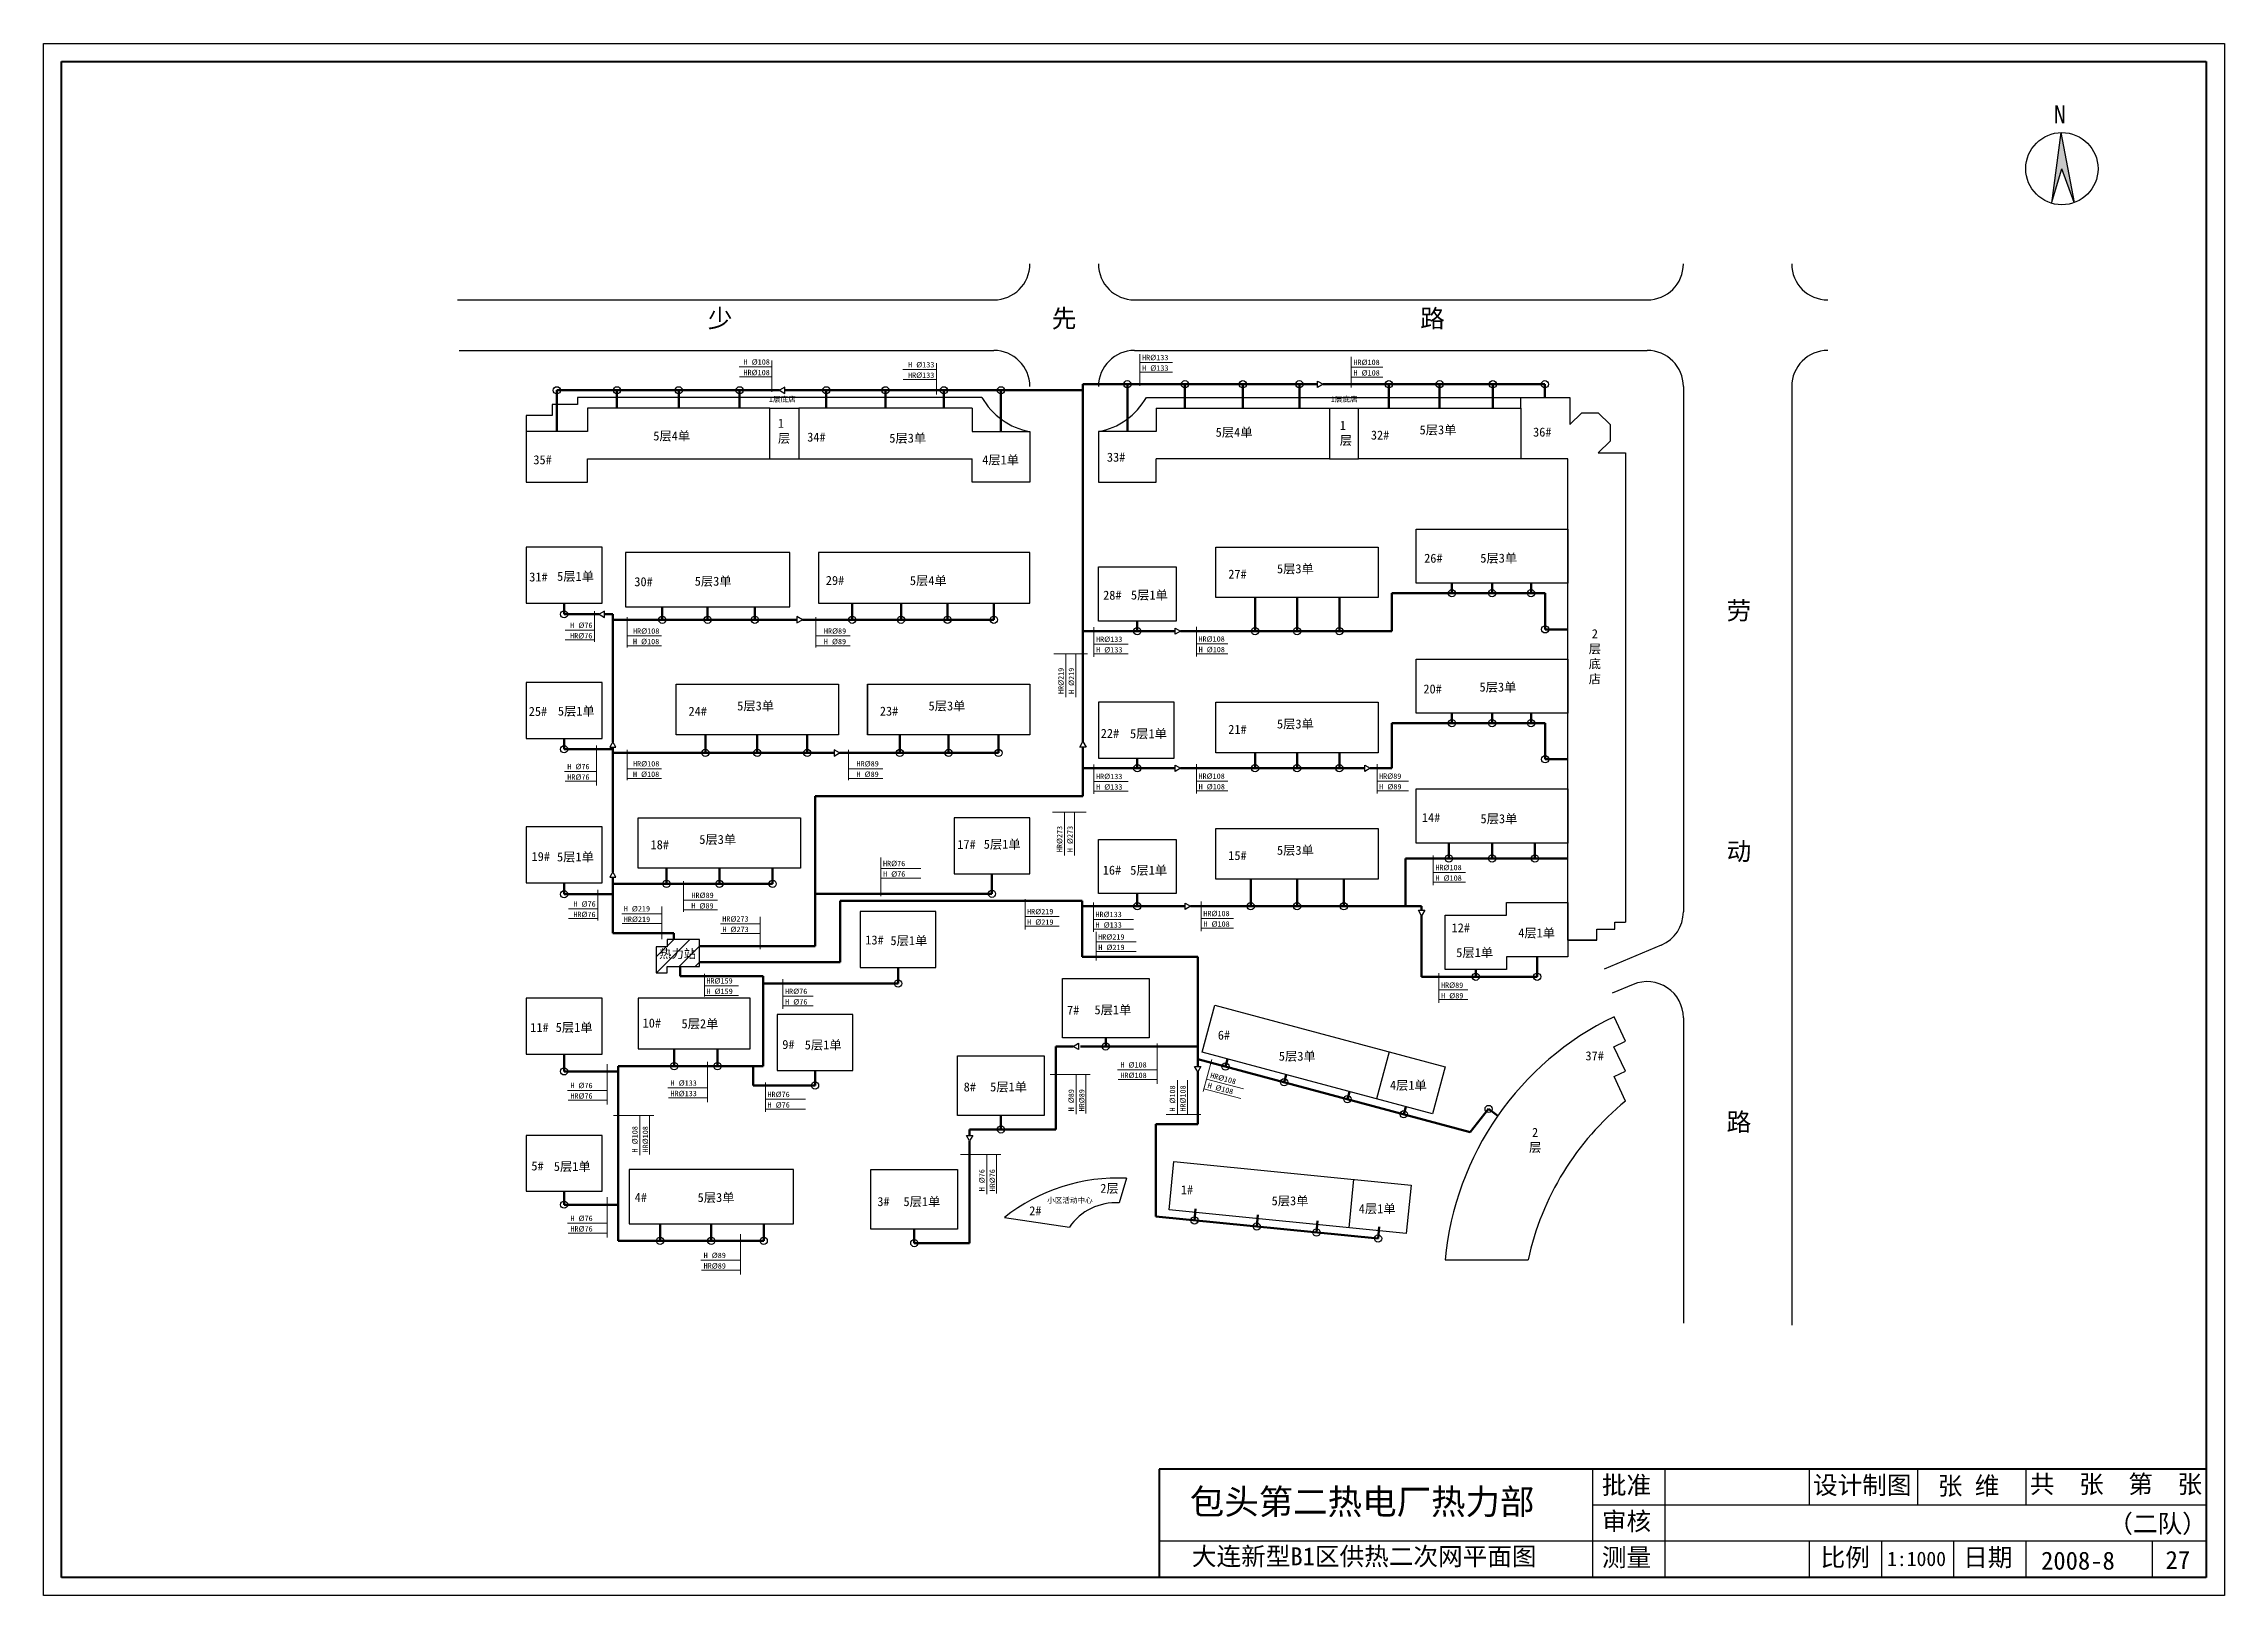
# Model space of a CAD drawing. Header units: millimetres. Extents: x 710 to 1314, y 285 to 715.
import ezdxf

# ---------------------------------------------------------------- set-up
doc = ezdxf.new("R2010")
doc.units = ezdxf.units.MM
doc.layers.add('围栏', color=3, linetype='Continuous')
doc.layers.add('边线', color=1, linetype='Continuous')
doc.layers.add('标注', color=7, linetype='Continuous', lineweight=18)
doc.layers.add('管道', color=7, linetype='Continuous', lineweight=50)

msp = doc.modelspace()

# ---------------------------------------------------------------- hatches: boundary and pattern name
msp.add_hatch(color=256).paths.add_polyline_path([(1268.93, 690.69), (1266.27, 671.12), (1269.18, 680.69), (1272.55, 671.28)])
at = {"layer": '围栏'}
h = msp.add_hatch(dxfattribs=at)
h.set_pattern_fill('ANSI31', color=5, style=0)
h.paths.add_polyline_path([(882.84, 467.12), (882.84, 465.02), (879.84, 465.02), (879.84, 457.82), (882.84, 457.82), (882.84, 459.62), (891.84, 459.62), (891.84, 467.12)])
h.paths.add_polyline_path([(880.06, 465.05), (891.82, 465.05), (891.82, 460.49), (880.06, 460.49)], flags=25)

# ---------------------------------------------------------------- linework, layer by layer
at = {"lineweight": 40}
for p, q in [((715.18, 290.35), (715.18, 710.35)), ((715.18, 710.35), (1309.18, 710.35)), ((1309.18, 710.35), (1309.18, 290.35)), ((1309.18, 320.35), (1019.18, 320.35)), ((1019.18, 320.35), (1019.18, 290.35)), ((1309.18, 290.35), (715.18, 290.35))]:
    msp.add_line(p, q, dxfattribs=at)
for p, q in [((1268.93, 690.69), (1266.27, 671.12)), ((1268.93, 690.69), (1272.55, 671.28)), ((1266.27, 671.12), (1269.18, 680.69)), ((1272.55, 671.28), (1269.18, 680.69)), ((824.85, 644.32), (973.34, 644.32)), ((1012.34, 644.32), (1154.34, 644.32)), ((825.24, 630.32), (973.34, 630.32)), ((1012.34, 630.32), (1154.34, 630.32)), ((970.06, 617.32), (858.06, 617.32)), ((858.06, 617.32), (858.06, 615.32)), ((1015.61, 617.32), (1132.93, 617.32)), ((1119.34, 614.32), (1119.34, 617.32)), ((1132.93, 617.32), (1132.93, 609.77)), ((1164.34, 620.32), (1164.34, 474.76)), ((1194.34, 620.32), (1194.34, 360.23)), ((851.06, 612.32), (843.84, 612.32)), ((843.84, 612.32), (843.84, 607.82)), ((858.06, 615.32), (851.06, 615.32)), ((851.06, 615.32), (851.06, 612.32)), ((911.34, 614.32), (860.84, 614.32)), ((860.84, 614.32), (860.84, 607.82)), ((911.34, 600.32), (911.34, 614.32)), ((911.34, 614.32), (919.34, 614.32)), ((967.34, 614.32), (919.34, 614.32)), ((919.34, 614.32), (919.34, 600.32)), ((967.34, 614.32), (967.34, 607.82)), ((1018.34, 614.32), (1066.34, 614.32)), ((1018.34, 614.32), (1018.34, 607.82)), ((1066.34, 614.32), (1066.34, 600.32)), ((1066.34, 614.32), (1074.34, 614.32)), ((1074.34, 614.32), (1119.34, 614.32)), ((1074.34, 600.32), (1074.34, 614.32)), ((1119.34, 614.32), (1119.34, 600.32)), ((1119.34, 614.32), (1119.34, 600.32)), ((1132.93, 609.77), (1136.18, 613.02)), ((1136.18, 613.02), (1140.78, 613.02)), ((1140.78, 613.02), (1144.04, 609.77)), ((860.84, 607.82), (843.84, 607.82)), ((843.84, 607.82), (843.84, 593.82)), ((967.34, 607.82), (983.34, 607.82)), ((983.34, 607.82), (983.34, 593.82)), ((1018.34, 607.82), (1002.34, 607.82)), ((1002.34, 607.82), (1002.34, 593.82)), ((1144.04, 605.17), (1140.78, 601.92)), ((1144.04, 609.77), (1144.04, 605.17)), ((860.84, 600.32), (911.34, 600.32)), ((860.84, 593.82), (860.84, 600.32)), ((911.34, 600.32), (919.34, 600.32)), ((919.34, 600.32), (967.34, 600.32)), ((967.34, 593.82), (967.34, 600.32)), ((1066.34, 600.32), (1018.34, 600.32)), ((1018.34, 593.82), (1018.34, 600.32)), ((1066.34, 600.32), (1074.34, 600.32)), ((1119.34, 600.32), (1074.34, 600.32)), ((1132.34, 600.32), (1119.34, 600.32)), ((1132.34, 466.92), (1132.34, 600.32)), ((1140.78, 601.92), (1148.34, 601.92)), ((1148.34, 601.92), (1148.34, 471.92)), ((843.84, 593.82), (860.84, 593.82)), ((983.34, 593.82), (967.34, 593.82)), ((1002.34, 593.82), (1018.34, 593.82)), ((1090.34, 565.82), (1090.34, 580.82)), ((1090.34, 580.82), (1132.34, 580.82)), ((1132.34, 580.82), (1132.34, 565.82)), ((864.84, 575.82), (843.84, 575.82)), ((843.84, 575.82), (843.84, 560.32)), ((864.84, 560.32), (864.84, 575.82)), ((871.34, 574.32), (871.34, 559.32)), ((916.84, 574.32), (871.34, 574.32)), ((916.84, 559.32), (916.84, 574.32)), ((983.34, 574.32), (924.84, 574.32)), ((924.84, 574.32), (924.84, 560.32)), ((983.34, 560.32), (983.34, 574.32)), ((1034.84, 561.82), (1034.84, 575.82)), ((1034.84, 575.82), (1079.84, 575.82)), ((1079.84, 575.82), (1079.84, 561.82)), ((1079.84, 575.82), (1079.84, 561.82)), ((1002.34, 570.32), (1023.84, 570.32)), ((1002.34, 555.32), (1002.34, 570.32)), ((1023.84, 570.32), (1023.84, 555.32)), ((1079.84, 561.82), (1034.84, 561.82)), ((1132.34, 565.82), (1090.34, 565.82)), ((843.84, 560.32), (864.84, 560.32)), ((871.34, 559.32), (916.84, 559.32)), ((924.84, 560.32), (983.34, 560.32)), ((1023.84, 555.32), (1002.34, 555.32)), ((1090.34, 544.82), (1132.34, 544.82)), ((1090.34, 529.82), (1090.34, 544.82)), ((1132.34, 544.82), (1132.34, 529.82)), ((843.84, 538.32), (843.84, 522.82)), ((864.84, 538.32), (843.84, 538.32)), ((864.84, 522.82), (864.84, 538.32)), ((885.34, 537.82), (930.34, 537.82)), ((885.34, 523.82), (885.34, 537.82)), ((930.34, 537.82), (930.34, 523.82)), ((938.34, 537.82), (983.34, 537.82)), ((938.34, 523.82), (938.34, 537.82)), ((938.34, 537.82), (938.34, 523.82)), ((983.34, 537.82), (983.34, 523.82)), ((983.34, 537.82), (983.34, 523.82)), ((1002.34, 532.82), (1002.34, 517.32)), ((1023.34, 532.82), (1002.34, 532.82)), ((1023.34, 517.32), (1023.34, 532.82)), ((1034.84, 532.82), (1079.84, 532.82)), ((1034.84, 518.82), (1034.84, 532.82)), ((1079.84, 532.82), (1079.84, 518.82)), ((1079.84, 532.82), (1079.84, 518.82)), ((1132.34, 529.82), (1090.34, 529.82)), ((843.84, 522.82), (864.84, 522.82)), ((930.34, 523.82), (885.34, 523.82)), ((983.34, 523.82), (938.34, 523.82)), ((1002.34, 517.32), (1023.34, 517.32)), ((1079.84, 518.82), (1034.84, 518.82)), ((1090.34, 508.82), (1132.34, 508.82)), ((1090.34, 493.82), (1090.34, 508.82)), ((1132.34, 508.82), (1132.34, 493.82)), ((843.84, 498.32), (843.84, 482.82)), ((864.84, 498.32), (843.84, 498.32)), ((864.84, 482.82), (864.84, 498.32)), ((874.84, 486.82), (874.84, 500.82)), ((874.84, 500.82), (919.84, 500.82)), ((919.84, 500.82), (919.84, 486.82)), ((983.34, 500.82), (962.34, 500.82)), ((962.34, 500.82), (962.34, 485.32)), ((983.34, 485.32), (983.34, 500.82)), ((1034.84, 483.82), (1034.84, 497.82)), ((1034.84, 497.82), (1079.84, 497.82)), ((1079.84, 497.82), (1079.84, 483.82)), ((1079.84, 497.82), (1079.84, 483.82)), ((1002.34, 479.82), (1002.34, 494.82)), ((1002.34, 494.82), (1023.84, 494.82)), ((1023.84, 494.82), (1023.84, 479.82)), ((1132.34, 493.82), (1090.34, 493.82)), ((919.84, 486.82), (874.84, 486.82)), ((962.34, 485.32), (983.34, 485.32)), ((1079.84, 483.82), (1034.84, 483.82)), ((843.84, 482.82), (864.84, 482.82)), ((1023.84, 479.82), (1002.34, 479.82)), ((1115.34, 473.82), (1115.34, 477.32)), ((1115.34, 477.32), (1132.34, 477.32)), ((1132.34, 477.32), (1132.34, 462.32)), ((957.34, 474.82), (936.34, 474.82)), ((936.34, 474.82), (936.34, 459.32)), ((957.34, 459.32), (957.34, 474.82)), ((1098.34, 473.82), (1115.34, 473.82)), ((1098.34, 458.82), (1098.34, 473.82)), ((1145.34, 469.92), (1145.34, 471.92)), ((1145.34, 471.92), (1148.34, 471.92)), ((891.84, 467.12), (882.84, 467.12)), ((882.84, 467.12), (882.84, 465.02)), ((891.84, 459.62), (891.84, 467.12)), ((1140.34, 466.92), (1132.34, 466.92)), ((1132.34, 466.92), (1140.34, 466.92)), ((1140.34, 466.92), (1140.34, 469.92)), ((1140.34, 469.92), (1145.34, 469.92)), ((1158.23, 465.55), (1142.41, 458.87)), ((882.84, 465.02), (879.84, 465.02)), ((879.84, 465.02), (879.84, 457.82)), ((882.84, 457.82), (882.84, 459.62)), ((882.84, 459.62), (891.84, 459.62)), ((936.34, 459.32), (957.34, 459.32)), ((1132.34, 462.32), (1115.34, 462.32)), ((1115.34, 462.32), (1115.34, 458.82)), ((879.84, 457.82), (882.84, 457.82)), ((992.34, 456.32), (1016.34, 456.32)), ((992.34, 439.82), (992.34, 456.32)), ((1016.34, 456.32), (1016.34, 439.82)), ((1115.34, 458.82), (1098.34, 458.82)), ((1150.47, 454.64), (1144.63, 452.19)), ((864.84, 450.82), (843.84, 450.82)), ((843.84, 450.82), (843.84, 435.32)), ((864.84, 435.32), (864.84, 450.82)), ((874.84, 450.82), (874.84, 436.82)), ((905.84, 450.82), (874.84, 450.82)), ((905.84, 436.82), (905.84, 450.82)), ((1031.09, 435.85), (1034.58, 448.89)), ((1034.58, 448.89), (1098.34, 431.82)), ((934.34, 446.32), (913.34, 446.32)), ((913.34, 446.32), (913.34, 430.82)), ((934.34, 430.82), (934.34, 446.32)), ((1148.34, 438.92), (1145.15, 445.71)), ((1164.34, 445.42), (1164.34, 360.74)), ((843.84, 435.32), (864.84, 435.32)), ((874.84, 436.82), (905.84, 436.82)), ((1016.34, 439.82), (992.34, 439.82)), ((1094.84, 418.78), (1031.09, 435.85)), ((1082.88, 435.96), (1079.39, 422.92)), ((1145.09, 437.4), (1148.34, 438.92)), ((1148.34, 430.64), (1145.09, 437.4)), ((913.34, 430.82), (934.34, 430.82)), ((963.34, 418.32), (963.34, 434.82)), ((963.34, 434.82), (987.34, 434.82)), ((987.34, 434.82), (987.34, 418.32)), ((1098.34, 431.82), (1094.84, 418.78)), ((1145.14, 429.1), (1148.34, 430.64)), ((1148.34, 422.32), (1145.14, 429.1)), ((987.34, 418.32), (963.34, 418.32)), ((864.84, 412.82), (843.84, 412.82)), ((843.84, 412.82), (843.84, 397.32)), ((864.84, 397.32), (864.84, 412.82)), ((1021.91, 392.15), (1023.25, 405.59)), ((1023.25, 405.59), (1088.92, 399.07)), ((917.84, 403.32), (872.34, 403.32)), ((872.34, 403.32), (872.34, 388.32)), ((917.84, 388.32), (917.84, 403.32)), ((939.34, 386.82), (939.34, 403.32)), ((939.34, 403.32), (963.34, 403.32)), ((963.34, 403.32), (963.34, 386.82)), ((1010.12, 400.92), (1008.09, 394.09)), ((1073, 400.65), (1071.67, 387.22)), ((1088.92, 399.07), (1087.59, 385.64)), ((843.84, 397.32), (864.84, 397.32)), ((872.34, 388.32), (917.84, 388.32)), ((963.34, 386.82), (939.34, 386.82)), ((976.29, 390.04), (994.28, 387.38)), ((1087.59, 385.64), (1021.91, 392.15)), ((1098.34, 378.32), (1121.34, 378.32)), ((1139.18, 320.35), (1139.18, 290.35)), ((1159.18, 320.35), (1159.18, 290.35)), ((1199.18, 320.35), (1199.18, 310.35)), ((1229.22, 320.35), (1229.22, 310.35)), ((1259.18, 320.35), (1259.18, 310.35)), ((1309.18, 310.35), (1139.18, 310.35)), ((1309.18, 300.35), (1019.18, 300.35)), ((1199.18, 300.35), (1199.18, 290.35)), ((1219.18, 300.35), (1219.18, 290.35)), ((1239.18, 300.35), (1239.18, 290.35)), ((1259.18, 300.35), (1259.18, 290.35)), ((1294.18, 300.35), (1294.18, 290.35))]:
    msp.add_line(p, q)
for points in [[(913.98, 619.28), (915.48, 618.41), (915.48, 620.14)], [(1064.55, 620.95), (1063.05, 620.09), (1063.05, 621.82)], [(864.01, 557.2), (865.51, 556.33), (865.51, 558.07)], [(920.34, 555.7), (918.84, 556.57), (918.84, 554.83)], [(1025.05, 552.54), (1023.55, 551.67), (1023.55, 553.41)], [(867.84, 521.88), (866.97, 520.38), (868.7, 520.38)], [(930.64, 518.8), (929.14, 519.66), (929.14, 517.93)], [(998.05, 521.93), (998.92, 520.43), (997.18, 520.43)], [(1025.05, 514.54), (1023.55, 513.67), (1023.55, 515.41)], [(1077.6, 514.54), (1076.1, 513.67), (1076.1, 515.41)], [(867.84, 485.88), (866.97, 484.38), (868.7, 484.38)], [(1027.83, 476.3), (1026.33, 475.44), (1026.33, 477.17)], [(1091.83, 473.69), (1090.96, 475.19), (1092.7, 475.19)], [(995.34, 437.47), (996.84, 438.34), (996.84, 436.61)], [(1029.84, 430.44), (1028.97, 431.94), (1030.7, 431.94)], [(966.66, 411.3), (965.8, 412.8), (967.53, 412.8)]]:
    msp.add_lwpolyline(points, close=True)
for centre, radius in [((1269.18, 680.69), 10), ((852.34, 619.28), 1), ((868.99, 619.28), 1), ((886.09, 619.28), 1), ((902.96, 619.28), 1), ((926.96, 619.28), 1), ((943.34, 619.28), 1), ((959.53, 619.28), 1), ((975.34, 619.28), 1), ((1010.34, 620.95), 1), ((1026.3, 620.95), 1), ((1042.34, 620.95), 1), ((1057.99, 620.95), 1), ((1082.76, 620.95), 1), ((1096.84, 620.95), 1), ((1111.56, 620.95), 1), ((1125.99, 620.95), 1), ((1100.23, 563.04), 1), ((1111.34, 563.04), 1), ((1122.15, 563.04), 1), ((854.34, 557.2), 1), ((881.54, 555.7), 1), ((894.09, 555.7), 1), ((907.18, 555.7), 1), ((934.15, 555.7), 1), ((947.67, 555.7), 1), ((960.52, 555.7), 1), ((973.36, 555.7), 1), ((1013.09, 552.54), 1), ((1045.71, 552.54), 1), ((1057.34, 552.54), 1), ((1069.07, 552.54), 1), ((1126.05, 553.04), 1), ((1100.23, 527.04), 1), ((1111.34, 527.04), 1), ((1122.15, 527.04), 1), ((854.34, 519.81), 1), ((893.47, 518.8), 1), ((907.84, 518.8), 1), ((921.68, 518.8), 1), ((947.34, 518.8), 1), ((960.84, 518.8), 1), ((974.64, 518.8), 1), ((1013.09, 514.54), 1), ((1045.71, 514.54), 1), ((1057.34, 514.54), 1), ((1069.07, 514.54), 1), ((1126.05, 517.04), 1), ((1099.38, 489.54), 1), ((1111.34, 489.54), 1), ((1123.22, 489.54), 1), ((882.71, 482.52), 1), ((897.34, 482.52), 1), ((912.09, 482.52), 1), ((854.34, 479.62), 1), ((972.84, 479.77), 1), ((1013.09, 476.3), 1), ((1044.51, 476.3), 1), ((1057.34, 476.3), 1), ((1070.29, 476.3), 1), ((946.84, 454.91), 1), ((1106.84, 456.78), 1), ((1123.84, 456.78), 1), ((1004.34, 437.47), 1), ((854.34, 430.56), 1), ((884.83, 432.01), 1), ((896.84, 432.01), 1), ((1037.52, 431.89), 1), ((923.84, 426.63), 1), ((1053.77, 427.54), 1), ((1071.3, 422.85), 1), ((1086.9, 418.67), 1), ((1110.41, 420.14), 1), ((975.34, 414.47), 1), ((854.34, 393.62), 1), ((1028.93, 389.26), 1), ((1046.16, 387.55), 1), ((1062.72, 385.91), 1), ((880.93, 383.61), 1), ((895.09, 383.61), 1), ((909.62, 383.61), 1), ((951.34, 382.97), 1), ((1079.78, 384.22), 1)]:
    msp.add_circle(centre, radius)
for centre, radius, start, end in [((973.34, 654.32), 10, 270, 0), ((1012.34, 654.32), 10, 180, 270), ((1154.34, 654.32), 10, 270, 0), ((1204.34, 654.32), 10, 180, 270), ((973.34, 620.32), 10, 0, 90), ((1012.34, 620.32), 10, 90, 180), ((1154.34, 620.32), 10, 0, 90), ((1204.34, 620.32), 10, 90, 180), ((986.75, 626.63), 19.11, 209.13346, 259.705), ((998.92, 626.63), 19.11, 280.295, 330.86654), ((1154.34, 474.76), 10, 292.89791, 0), ((1154.34, 445.42), 10, 0, 112.76175), ((1181.35, 370.61), 83.37, 115.73673, 174.69497), ((1197.84, 361.66), 78.3, 129.21753, 167.71289), ((1007.52, 350.98), 50.01, 87.02564, 128.65068), ((1007.03, 378.71), 15.42, 86.04712, 145.77285)]:
    msp.add_arc(centre, radius, start, end)
at = {"layer": '标注'}
for p, q in [((1013.84, 620.55), (1013.84, 629.25)), ((1072.37, 620.09), (1072.37, 628.57)), ((911.92, 625.75), (902.84, 625.75)), ((911.92, 623.05), (902.92, 623.05)), ((911.92, 618.86), (911.92, 627.56)), ((957.49, 625), (948.14, 625)), ((957.49, 622.3), (948.24, 622.3)), ((957.49, 618.11), (957.49, 626.81)), ((1013.84, 626.99), (1022.84, 626.99)), ((1013.84, 624.28), (1022.84, 624.28)), ((1072.37, 625.66), (1081.13, 625.66)), ((1072.37, 622.96), (1081.13, 622.96)), ((862.78, 549.6), (862.78, 558.05)), ((871.82, 548.01), (871.82, 556.45)), ((924.07, 548.01), (924.07, 556.45)), ((862.78, 552.8), (854.64, 552.8)), ((862.78, 550.1), (854.64, 550.1)), ((881.3, 551.21), (871.82, 551.21)), ((933.56, 551.21), (924.07, 551.21)), ((1001.09, 545.44), (1001.09, 553.62)), ((1029.47, 545.51), (1029.47, 553.69)), ((881.3, 548.5), (871.82, 548.5)), ((933.56, 548.5), (924.07, 548.5)), ((999.27, 546.21), (990.01, 546.21)), ((993.31, 534.22), (993.31, 546.21)), ((996.11, 534.22), (996.11, 546.21)), ((1001.09, 548.92), (1010.53, 548.92)), ((1001.09, 546.22), (1010.53, 546.22)), ((1029.47, 548.99), (1038.21, 548.99)), ((1029.47, 546.29), (1038.21, 546.29)), ((863.3, 509.74), (863.3, 520.89)), ((871.82, 511.23), (871.82, 519.68)), ((933.11, 511.23), (933.11, 519.68)), ((854.46, 513.65), (863.3, 513.65)), ((881.3, 514.43), (871.82, 514.43)), ((942.59, 514.43), (933.11, 514.43)), ((1001.09, 507.44), (1001.09, 515.62)), ((1029.47, 507.51), (1029.47, 515.69)), ((1079.49, 507.51), (1079.49, 515.69)), ((854.61, 510.95), (863.3, 510.95)), ((881.3, 511.73), (871.82, 511.73)), ((942.59, 511.73), (933.11, 511.73)), ((1001.09, 510.92), (1010.53, 510.92)), ((1001.09, 508.22), (1010.53, 508.22)), ((1029.47, 510.99), (1038.21, 510.99)), ((1029.47, 508.29), (1038.21, 508.29)), ((1079.49, 510.99), (1088.23, 510.99)), ((1079.49, 508.29), (1088.23, 508.29)), ((998.89, 502.38), (989.63, 502.38)), ((992.93, 490.4), (992.93, 502.38)), ((995.73, 490.4), (995.73, 502.38)), ((942.08, 479.11), (942.08, 489.79)), ((1095.08, 482.19), (1095.08, 490.37)), ((887.38, 474.78), (887.38, 483.23)), ((942.08, 486.79), (953.18, 486.79)), ((942.08, 484.09), (953.18, 484.09)), ((1095.08, 485.67), (1104, 485.67)), ((863.68, 472.38), (863.68, 480.83)), ((896.86, 477.98), (887.38, 477.98)), ((982.05, 469.91), (982.05, 478.26)), ((1000.93, 469.2), (1000.93, 477.38)), ((1030.8, 469.44), (1030.8, 477.62)), ((1095.08, 482.97), (1104, 482.97)), ((863.68, 475.58), (855.54, 475.58)), ((863.68, 472.88), (855.54, 472.88)), ((870.34, 474.25), (881.38, 474.25)), ((870.45, 471.55), (881.38, 471.55)), ((881.38, 467.19), (881.38, 476.21)), ((896.86, 475.28), (887.38, 475.28)), ((897.63, 471.44), (908.67, 471.44)), ((908.67, 464.38), (908.67, 473.4)), ((982.05, 473.46), (991.43, 473.46)), ((1000.93, 472.68), (1012.03, 472.68)), ((1030.8, 472.92), (1039.72, 472.92)), ((897.74, 468.73), (908.67, 468.73)), ((982.05, 470.76), (991.43, 470.76)), ((1000.93, 469.98), (1012.03, 469.98)), ((1001.68, 461.29), (1001.68, 469.24)), ((1001.68, 466.45), (1012.77, 466.45)), ((1030.8, 470.22), (1039.72, 470.22)), ((1001.68, 463.75), (1012.77, 463.75)), ((893.22, 451.27), (893.22, 457.55)), ((893.22, 454.28), (902.6, 454.28)), ((914.96, 447.88), (914.96, 456.06)), ((1096.64, 449.59), (1096.64, 457.77)), ((1096.64, 453.15), (1104.6, 453.15)), ((893.22, 451.58), (902.6, 451.58)), ((914.96, 451.43), (923.29, 451.43)), ((914.96, 448.73), (923.29, 448.73)), ((1096.64, 450.45), (1104.6, 450.45)), ((1018.63, 427.09), (1018.63, 438.24)), ((866.29, 421.39), (866.29, 432.53)), ((894.04, 422.05), (894.04, 433.19)), ((1000.07, 429.69), (988.92, 429.69)), ((996.16, 418.7), (996.16, 429.69)), ((998.86, 418.86), (998.86, 429.69)), ((1007.65, 431), (1018.63, 431)), ((1031.32, 424.97), (1033.7, 433.88)), ((855.3, 425.29), (866.29, 425.29)), ((883.05, 425.96), (894.04, 425.96)), ((883.21, 423.25), (894.04, 423.25)), ((910.09, 419.33), (910.09, 427.51)), ((910.09, 422.81), (921.19, 422.81)), ((1007.8, 428.3), (1018.63, 428.3)), ((1024.2, 418.59), (1024.2, 428.15)), ((1027, 418.59), (1027, 428.15)), ((1031.52, 425.74), (1041.74, 423)), ((1032.25, 428.44), (1042.55, 425.68)), ((855.46, 422.59), (866.29, 422.59)), ((879.2, 418.31), (868.06, 418.31)), ((875.3, 407.32), (875.3, 418.31)), ((878, 407.48), (878, 418.31)), ((910.09, 420.11), (921.19, 420.11)), ((1030.72, 418.59), (1021.12, 418.59)), ((975.31, 407.53), (964.16, 407.53)), ((971.4, 396.54), (971.4, 407.53)), ((974.1, 396.7), (974.1, 407.53)), ((866.31, 384.56), (866.31, 395.7)), ((855.32, 388.46), (866.31, 388.46)), ((855.48, 385.76), (866.31, 385.76)), ((903.2, 374.3), (903.2, 385.44)), ((892.22, 378.2), (903.2, 378.2)), ((892.37, 375.5), (903.2, 375.5))]:
    msp.add_line(p, q, dxfattribs=at)
at = {"layer": '管道'}
for p, q in [((852.34, 619.28), (852.34, 607.82)), ((913.98, 619.28), (852.34, 619.28)), ((868.99, 619.28), (868.99, 614.32)), ((886.09, 614.32), (886.09, 619.28)), ((902.96, 619.28), (902.96, 614.32)), ((998.05, 619.28), (915.48, 619.28)), ((926.96, 619.28), (926.96, 614.32)), ((943.34, 614.32), (943.34, 619.28)), ((959.53, 619.28), (959.53, 614.32)), ((975.34, 607.82), (975.34, 619.28)), ((998.05, 521.93), (998.05, 620.95)), ((998.05, 620.95), (1063.05, 620.95)), ((1010.34, 607.82), (1010.34, 620.95)), ((1026.3, 614.32), (1026.3, 620.95)), ((1042.34, 614.32), (1042.34, 620.95)), ((1057.99, 614.32), (1057.99, 620.95)), ((1064.55, 620.95), (1125.99, 620.95)), ((1082.76, 614.32), (1082.76, 620.95)), ((1096.84, 614.32), (1096.84, 620.95)), ((1111.56, 614.32), (1111.56, 620.95)), ((1125.99, 620.95), (1125.99, 617.32)), ((1045.71, 561.82), (1045.71, 552.54)), ((1057.34, 552.54), (1057.34, 561.82)), ((1069.07, 552.54), (1069.07, 561.82)), ((1083.55, 552.54), (1083.55, 563.04)), ((1083.55, 563.04), (1126.05, 563.04)), ((1100.23, 565.82), (1100.23, 563.04)), ((1111.34, 563.04), (1111.34, 565.82)), ((1122.15, 563.04), (1122.15, 565.82)), ((1126.05, 563.04), (1126.05, 553.04)), ((854.34, 557.2), (854.34, 560.32)), ((864.01, 557.2), (854.34, 557.2)), ((867.84, 557.2), (865.51, 557.2)), ((867.84, 521.88), (867.84, 557.2)), ((918.84, 555.7), (867.84, 555.7)), ((881.54, 559.32), (881.54, 555.7)), ((894.09, 559.32), (894.09, 555.7)), ((907.18, 559.32), (907.18, 555.7)), ((973.36, 555.7), (920.34, 555.7)), ((934.15, 555.7), (934.15, 560.32)), ((947.67, 560.32), (947.67, 555.7)), ((960.52, 555.7), (960.52, 560.32)), ((973.36, 555.7), (973.36, 560.32)), ((998.05, 552.54), (1023.55, 552.54)), ((1013.09, 552.54), (1013.09, 555.32)), ((1025.05, 552.54), (1083.55, 552.54)), ((1057.34, 552.54), (1069.07, 552.54)), ((1126.05, 553.04), (1132.34, 553.04)), ((1083.55, 514.54), (1083.55, 527.04)), ((1083.55, 527.04), (1126.05, 527.04)), ((1100.23, 529.82), (1100.23, 527.04)), ((1111.34, 527.04), (1111.34, 529.82)), ((1122.15, 527.04), (1122.15, 529.82)), ((1126.05, 527.04), (1126.05, 517.04)), ((854.34, 519.81), (854.34, 522.82)), ((867.84, 519.81), (854.34, 519.81)), ((867.84, 485.88), (867.84, 520.38)), ((893.47, 523.82), (893.47, 518.8)), ((907.84, 523.82), (907.84, 518.8)), ((921.68, 523.82), (921.68, 518.8)), ((947.34, 523.82), (947.34, 518.8)), ((960.84, 523.82), (960.84, 518.8)), ((974.64, 523.82), (974.64, 518.8)), ((998.05, 506.77), (998.05, 520.43)), ((929.14, 518.8), (867.84, 518.8)), ((974.64, 518.8), (930.64, 518.8)), ((998.05, 514.54), (1023.55, 514.54)), ((1013.09, 514.54), (1013.09, 517.32)), ((1025.05, 514.54), (1076.1, 514.54)), ((1045.71, 518.82), (1045.71, 514.54)), ((1057.34, 514.54), (1057.34, 518.82)), ((1057.34, 514.54), (1069.07, 514.54)), ((1069.07, 514.54), (1069.07, 518.82)), ((1077.6, 514.54), (1083.55, 514.54)), ((1126.05, 517.04), (1132.34, 517.04)), ((923.84, 479.77), (923.84, 506.77)), ((923.84, 506.77), (998.05, 506.77)), ((1087.42, 476.3), (1087.42, 489.54)), ((1087.42, 489.54), (1111.34, 489.54)), ((1099.38, 489.54), (1099.38, 493.82)), ((1111.34, 489.54), (1111.34, 493.82)), ((1111.34, 489.54), (1132.34, 489.54)), ((1123.22, 489.54), (1123.22, 493.82)), ((867.84, 468.88), (867.84, 484.38)), ((882.71, 486.82), (882.71, 482.52)), ((897.34, 486.82), (897.34, 482.52)), ((912.09, 486.82), (912.09, 482.52)), ((972.84, 479.77), (972.84, 485.32)), ((1044.51, 483.82), (1044.51, 476.3)), ((1057.34, 476.3), (1057.34, 483.82)), ((1070.29, 476.3), (1070.29, 483.82)), ((854.34, 479.62), (854.34, 482.82)), ((867.84, 479.62), (854.34, 479.62)), ((912.09, 482.52), (867.84, 482.52)), ((923.84, 479.77), (972.84, 479.77)), ((923.84, 465.27), (923.84, 479.77)), ((930.84, 460.82), (930.84, 477.82)), ((930.84, 477.82), (997.84, 477.82)), ((997.84, 477.82), (997.84, 462.32)), ((1013.09, 476.3), (1013.09, 479.82)), ((997.84, 476.3), (1013.09, 476.3)), ((1013.09, 476.3), (1026.33, 476.3)), ((1027.83, 476.3), (1091.83, 476.3)), ((1091.83, 476.3), (1091.83, 475.19)), ((1091.83, 473.69), (1091.83, 456.78)), ((879.84, 468.88), (867.84, 468.88)), ((884.7, 468.88), (879.84, 468.88)), ((884.7, 467.12), (884.7, 468.88)), ((891.84, 465.27), (923.84, 465.27)), ((886.49, 456.92), (886.49, 459.62)), ((891.84, 460.82), (930.84, 460.82)), ((946.84, 454.91), (946.84, 459.32)), ((997.84, 462.32), (1029.84, 462.32)), ((1029.84, 462.32), (1029.84, 433.95)), ((1123.84, 456.78), (1123.84, 462.32)), ((909.49, 456.92), (886.49, 456.92)), ((909.49, 456.92), (909.49, 432.01)), ((909.49, 454.91), (946.84, 454.91)), ((1091.83, 456.78), (1106.84, 456.78)), ((1106.84, 456.78), (1106.84, 458.82)), ((1106.84, 456.78), (1123.84, 456.78)), ((854.34, 435.32), (854.34, 430.56)), ((884.83, 436.82), (884.83, 432.01)), ((896.84, 436.82), (896.84, 432.01)), ((990.5, 437.47), (990.5, 414.47)), ((995.34, 437.47), (990.5, 437.47)), ((1029.84, 437.47), (997.34, 437.47)), ((1004.34, 439.82), (1004.34, 437.47)), ((869.33, 430.56), (854.34, 430.56)), ((909.49, 432.01), (869.33, 432.01)), ((869.33, 432.01), (869.33, 430.56)), ((869.33, 430.56), (869.33, 383.61)), ((906.74, 432.01), (906.74, 426.63)), ((923.84, 426.63), (923.84, 430.82)), ((1105.3, 413.75), (1029.84, 433.95)), ((1029.84, 433.95), (1029.84, 431.94)), ((1029.84, 430.44), (1029.84, 415.95)), ((1038.08, 433.98), (1037.52, 431.89)), ((1054.33, 429.62), (1053.77, 427.54)), ((906.74, 426.63), (923.84, 426.63)), ((1071.86, 424.93), (1071.3, 422.85)), ((975.34, 418.32), (975.34, 414.47)), ((1087.46, 420.76), (1086.9, 418.67)), ((1105.3, 413.75), (1110.41, 420.14)), ((1110.41, 420.14), (1112.93, 418.25)), ((990.5, 414.47), (966.66, 414.47)), ((966.66, 414.47), (966.66, 412.8)), ((966.66, 411.19), (966.66, 382.97)), ((1029.84, 415.95), (1018.26, 415.95)), ((1018.26, 415.95), (1018.26, 390.32)), ((854.34, 393.62), (854.34, 397.32)), ((869.33, 393.62), (854.34, 393.62)), ((880.93, 388.32), (880.93, 383.61)), ((895.09, 388.32), (895.09, 383.61)), ((909.62, 383.61), (909.62, 388.32)), ((951.34, 382.97), (951.34, 386.82)), ((1079.78, 384.22), (1018.26, 390.32)), ((1029.25, 392.5), (1028.93, 389.26)), ((1046.49, 390.79), (1046.16, 387.55)), ((1063.04, 389.15), (1062.72, 385.91)), ((1080.11, 387.46), (1079.78, 384.22)), ((869.33, 383.61), (909.62, 383.61)), ((966.66, 382.97), (951.34, 382.97))]:
    msp.add_line(p, q, dxfattribs=at)
at = {"layer": '边线'}
for p, q in [((710.18, 715.35), (1314.18, 715.35)), ((710.18, 285.35), (710.18, 715.35)), ((1314.18, 715.35), (1314.18, 285.35)), ((1314.18, 285.35), (710.18, 285.35))]:
    msp.add_line(p, q, dxfattribs=at)

# ---------------------------------------------------------------- texts
at = {"attachment_point": 1}
for s, insert, char_height, width in [('N', (1266.9, 698.26), 5, 13.437), ('{\\fSimHei|b0|i0|c134|p2;包头第二热电厂热力部}', (1027.63, 314.81), 7, 133.3392), ('{\\fFangSong_GB2312|b0|i0|c134|p49;批准}', (1141.77, 318.41), 5, 88.5221), ('{\\fFangSong_GB2312|b0|i0|c134|p49;设计制图}', (1200.24, 318.41), 5, 88.5221), ('{\\fFangSong_GB2312|b0|i0|c134|p49;共  张  第  张}', (1260.32, 318.68), 5, 88.5221), ('{\\fFangSong_GB2312|b0|i0|c134|p49;审核}', (1141.77, 308.41), 5, 88.5221), ('{\\fSimSun|b0|i0|c134|p54;大连新型}B1{\\fSimSun|b0|i0|c134|p54;区供热二次网平面图}', (1028.21, 298.68), 5, 118.4682), ('{\\fFangSong_GB2312|b0|i0|c134|p49;测量}', (1141.77, 298.41), 5, 88.5221), ('{\\fFangSong_GB2312|b0|i0|c134|p49;比例}', (1202.36, 298.41), 5, 88.5221), ('{\\fFangSong_GB2312|b0|i0|c134|p49;日期}', (1241.85, 298.41), 5, 88.5221)]:
    msp.add_mtext(s, dxfattribs=dict(at, insert=insert, char_height=char_height, width=width))
at = {"layer": '标注'}
for s, insert, char_height, width, attachment_point in [('{\\fSimSun|b0|i0|c134|p54;少                          先                            路}', (894.14, 641.69), 5, 213.4231, 1), ('HR%%C133', (1014.43, 629.11), 1.5, 13.5629, 1), ('HR%%C108', (911.31, 624.96), 1.5, 13.5393, 3), ('H %%C108', (911.33, 627.87), 1.5, 13.5629, 3), ('HR%%C133', (956.88, 624.21), 1.5, 13.5393, 3), ('H %%C133', (956.9, 627.12), 1.5, 13.5629, 3), ('H %%C133', (1014.45, 626.2), 1.5, 13.5393, 1), ('HR%%C108', (1072.96, 627.78), 1.5, 13.5629, 1), ('H %%C108', (1072.98, 624.87), 1.5, 13.5393, 1), ('{\\H0.6x;1\\fSimSun|b0|i0|c134|p54;层底店}', (911.07, 617.56), 2.5, 31.3335, 1), ('{\\H0.6x;1\\fSimSun|b0|i0|c134|p54;层底店}', (1066.67, 617.58), 2.5, 22.4418, 1), ('1{\\fSimSun|b0|i0|c134|p54;层}', (913.56, 611.39), 2.5, 3.9884, 1), ('1{\\fSimSun|b0|i0|c134|p54;层}', (1069.16, 610.82), 2.5, 3.9884, 1), ('5{\\fSimSun|b0|i0|c134|p54;层}4{\\fSimSun|b0|i0|c134|p54;单}', (879.04, 605.08), 2.5, 22.1568, 7), ('34#', (921.67, 605.02), 2.5, 11.3476, 7), ('5{\\fSimSun|b0|i0|c134|p54;层}3{\\fSimSun|b0|i0|c134|p54;单}', (944.41, 604.47), 2.5, 22.1568, 7), ('5{\\fSimSun|b0|i0|c134|p54;层}4{\\fSimSun|b0|i0|c134|p54;单}', (1034.8, 606.1), 2.5, 22.1568, 7), ('32#', (1077.79, 605.58), 2.5, 11.3476, 7), ('5{\\fSimSun|b0|i0|c134|p54;层}3{\\fSimSun|b0|i0|c134|p54;单}', (1091.28, 606.77), 2.5, 22.1568, 7), ('36#', (1122.72, 606.41), 2.5, 22.9665, 7), ('35#', (845.83, 598.74), 2.5, 11.3476, 7), ('4{\\fSimSun|b0|i0|c134|p54;层}1{\\fSimSun|b0|i0|c134|p54;单}', (970.14, 598.43), 2.5, 22.1568, 7), ('33#', (1004.68, 599.45), 2.5, 12.1872, 7), ('26#', (1092.55, 571.46), 2.5, 11.3476, 7), ('5{\\fSimSun|b0|i0|c134|p54;层}3{\\fSimSun|b0|i0|c134|p54;单}', (1108.09, 571.22), 2.5, 22.1568, 7), ('31#', (844.68, 566.27), 2.5, 12.5081, 7), ('5{\\fSimSun|b0|i0|c134|p54;层}1{\\fSimSun|b0|i0|c134|p54;单}', (852.4, 566.17), 2.5, 22.1568, 7), ('5{\\fSimSun|b0|i0|c134|p54;层}3{\\fSimSun|b0|i0|c134|p54;单}', (890.52, 564.83), 2.5, 22.1568, 7), ('29#', (926.83, 565.31), 2.5, 11.3476, 7), ('5{\\fSimSun|b0|i0|c134|p54;层}4{\\fSimSun|b0|i0|c134|p54;单}', (950.11, 565), 2.5, 22.1568, 7), ('27#', (1038.29, 567.08), 2.5, 11.3476, 7), ('5{\\fSimSun|b0|i0|c134|p54;层}3{\\fSimSun|b0|i0|c134|p54;单}', (1051.78, 568.27), 2.5, 22.1568, 7), ('30#', (873.79, 564.95), 2.5, 11.3476, 7), ('28#', (1003.63, 561.21), 2.5, 11.3476, 7), ('5{\\fSimSun|b0|i0|c134|p54;层}1{\\fSimSun|b0|i0|c134|p54;单}', (1011.34, 560.99), 2.5, 22.1568, 7), ('{\\fSimSun|b0|i0|c134|p54;劳\\P\\P\\P\\P\\P\\P\\P\\P动\\P\\P\\P\\P\\P\\P\\P\\P\\P路}', (1176.31, 560.74), 5, 5.1563, 1), ('HR%%C76', (862.17, 552.01), 1.5, 13.5393, 3), ('H %%C76', (862.2, 554.92), 1.5, 13.5629, 3), ('H %%C108', (880.69, 550.42), 1.5, 13.5393, 3), ('HR%%C108', (880.72, 553.32), 1.5, 13.5629, 3), ('H %%C89', (932.44, 550.42), 1.5, 13.5393, 3), ('HR%%C89', (932.46, 553.32), 1.5, 13.5629, 3), ('HR%%C133', (1001.68, 551.04), 1.5, 13.5629, 1), ('HR%%C108', (1030.05, 551.11), 1.5, 13.5629, 1), ('2{\\fSimSun|b0|i0|c134|p54;层底店}', (1139.83, 545.44), 2.5, 3.3164, 5), ('H %%C133', (1001.7, 548.13), 1.5, 13.5393, 1), ('H %%C108', (1030.08, 548.2), 1.5, 13.5393, 1), ('20#', (1092.33, 535.23), 2.5, 11.3476, 7), ('5{\\fSimSun|b0|i0|c134|p54;层}3{\\fSimSun|b0|i0|c134|p54;单}', (1107.88, 535.49), 2.5, 22.1568, 7), ('25#', (844.55, 529.01), 2.5, 12.0899, 7), ('5{\\fSimSun|b0|i0|c134|p54;层}1{\\fSimSun|b0|i0|c134|p54;单}', (852.62, 528.83), 2.5, 22.1568, 7), ('24#', (888.79, 529.08), 2.5, 11.3476, 7), ('5{\\fSimSun|b0|i0|c134|p54;层}3{\\fSimSun|b0|i0|c134|p54;单}', (902.28, 530.27), 2.5, 22.1568, 7), ('23#', (941.79, 529.08), 2.5, 11.3476, 7), ('5{\\fSimSun|b0|i0|c134|p54;层}3{\\fSimSun|b0|i0|c134|p54;单}', (955.28, 530.27), 2.5, 22.1568, 7), ('5{\\fSimSun|b0|i0|c134|p54;层}1{\\fSimSun|b0|i0|c134|p54;单}', (1011.08, 522.58), 2.5, 22.1568, 7), ('21#', (1038.29, 524.08), 2.5, 11.3476, 7), ('5{\\fSimSun|b0|i0|c134|p54;层}3{\\fSimSun|b0|i0|c134|p54;单}', (1051.78, 525.27), 2.5, 22.1568, 7), ('22#', (1002.98, 522.97), 2.5, 12.6284, 7), ('H %%C76', (855.24, 515.77), 1.5, 14.4416, 1), ('H %%C108', (880.69, 513.64), 1.5, 13.5393, 3), ('HR%%C108', (880.72, 516.55), 1.5, 13.5629, 3), ('H %%C89', (941.48, 513.64), 1.5, 13.5393, 3), ('HR%%C89', (941.5, 516.55), 1.5, 13.5629, 3), ('HR%%C76', (855.24, 512.86), 1.5, 14.4416, 1), ('HR%%C133', (1001.68, 513.04), 1.5, 13.5629, 1), ('H %%C133', (1001.7, 510.13), 1.5, 13.5393, 1), ('HR%%C108', (1030.05, 513.11), 1.5, 13.5629, 1), ('H %%C108', (1030.08, 510.2), 1.5, 13.5393, 1), ('HR%%C89', (1080.07, 513.11), 1.5, 13.5629, 1), ('H %%C89', (1080.1, 510.2), 1.5, 13.5393, 1), ('14#', (1091.92, 499.63), 2.5, 11.3476, 7), ('5{\\fSimSun|b0|i0|c134|p54;层}3{\\fSimSun|b0|i0|c134|p54;单}', (1108.15, 499.01), 2.5, 22.1568, 7), ('5{\\fSimSun|b0|i0|c134|p54;层}3{\\fSimSun|b0|i0|c134|p54;单}', (891.78, 493.27), 2.5, 22.1568, 7), ('19#', (845.33, 488.8), 2.5, 11.3476, 7), ('5{\\fSimSun|b0|i0|c134|p54;层}1{\\fSimSun|b0|i0|c134|p54;单}', (852.37, 488.43), 2.5, 22.1568, 7), ('18#', (878.29, 492.08), 2.5, 11.3476, 7), ('17#', (963.25, 492.18), 2.5, 11.3476, 7), ('5{\\fSimSun|b0|i0|c134|p54;层}1{\\fSimSun|b0|i0|c134|p54;单}', (970.58, 491.94), 2.5, 22.1568, 7), ('15#', (1038.29, 489.08), 2.5, 11.3476, 7), ('5{\\fSimSun|b0|i0|c134|p54;层}3{\\fSimSun|b0|i0|c134|p54;单}', (1051.78, 490.27), 2.5, 22.1568, 7), ('HR%%C76', (942.67, 488.91), 1.5, 13.5629, 1), ('H %%C76', (942.69, 486), 1.5, 13.5393, 1), ('16#', (1003.54, 485.03), 2.5, 11.3476, 7), ('5{\\fSimSun|b0|i0|c134|p54;层}1{\\fSimSun|b0|i0|c134|p54;单}', (1011.14, 484.74), 2.5, 22.1568, 7), ('HR%%C108', (1095.66, 487.79), 1.5, 13.5629, 1), ('H %%C108', (1095.69, 484.88), 1.5, 13.5393, 1), ('H %%C76', (863.1, 477.7), 1.5, 13.5629, 3), ('H %%C89', (895.74, 477.19), 1.5, 13.5393, 3), ('HR%%C89', (895.77, 480.1), 1.5, 13.5629, 3), ('HR%%C76', (863.07, 474.8), 1.5, 13.5393, 3), ('H %%C219', (870.87, 476.37), 1.5, 13.5629, 1), ('HR%%C219', (870.89, 473.46), 1.5, 13.5393, 1), ('HR%%C273', (898.16, 473.55), 1.5, 13.5629, 1), ('HR%%C219', (982.58, 475.58), 1.5, 13.5629, 1), ('H %%C219', (982.6, 472.67), 1.5, 13.5393, 1), ('HR%%C133', (1001.52, 474.8), 1.5, 13.5629, 1), ('H %%C133', (1001.54, 471.89), 1.5, 13.5393, 1), ('HR%%C108', (1031.39, 475.04), 1.5, 13.5629, 1), ('H %%C108', (1031.41, 472.14), 1.5, 13.5393, 1), ('12#', (1100.14, 469.08), 2.5, 11.4696, 7), ('H %%C273', (898.19, 470.65), 1.5, 13.5393, 1), ('13#', (937.76, 465.68), 2.5, 11.3476, 7), ('5{\\fSimSun|b0|i0|c134|p54;层}1{\\fSimSun|b0|i0|c134|p54;单}', (944.73, 465.24), 2.5, 22.1568, 7), ('HR%%C219', (1002.26, 468.57), 1.5, 13.5629, 1), ('H %%C219', (1002.29, 465.67), 1.5, 13.5393, 1), ('4{\\fSimSun|b0|i0|c134|p54;层}1{\\fSimSun|b0|i0|c134|p54;单}', (1118.59, 467.35), 2.5, 22.1568, 7), ('{\\fSimSun|b0|i0|c134|p54;热力站}', (880.68, 464.42), 2.5, 15.9129, 1), ('5{\\fSimSun|b0|i0|c134|p54;层}1{\\fSimSun|b0|i0|c134|p54;单}', (1101.43, 461.92), 2.5, 22.1568, 7), ('HR%%C159', (893.75, 456.4), 1.5, 13.5629, 1), ('H %%C159', (893.77, 453.49), 1.5, 13.5393, 1), ('HR%%C76', (915.54, 453.48), 1.5, 13.5629, 1), ('HR%%C89', (1097.22, 455.19), 1.5, 13.5629, 1), ('H %%C76', (915.57, 450.58), 1.5, 13.5393, 1), ('7#', (993.64, 446.25), 2.5, 11.3476, 7), ('5{\\fSimSun|b0|i0|c134|p54;层}1{\\fSimSun|b0|i0|c134|p54;单}', (1001.24, 446.07), 2.5, 22.1568, 7), ('H %%C89', (1097.25, 452.29), 1.5, 13.5393, 1), ('11#', (844.96, 441.48), 2.5, 11.3476, 7), ('5{\\fSimSun|b0|i0|c134|p54;层}1{\\fSimSun|b0|i0|c134|p54;单}', (852.01, 441.19), 2.5, 22.1568, 7), ('10#', (876.09, 442.66), 2.5, 11.3476, 7), ('5{\\fSimSun|b0|i0|c134|p54;层}2{\\fSimSun|b0|i0|c134|p54;单}', (886.86, 442.21), 2.5, 22.1568, 7), ('6#', (1035.4, 439.3), 2.5, 11.3476, 7), ('9#', (914.77, 436.73), 2.5, 11.3476, 7), ('5{\\fSimSun|b0|i0|c134|p54;层}1{\\fSimSun|b0|i0|c134|p54;单}', (921, 436.34), 2.5, 22.1568, 7), ('5{\\fSimSun|b0|i0|c134|p54;层}3{\\fSimSun|b0|i0|c134|p54;单}', (1052.3, 433.21), 2.5, 22.1568, 7), ('37#', (1137.22, 433.57), 2.5, 11.3476, 7), ('H %%C108', (1008.42, 433.12), 1.5, 14.4416, 1), ('HR%%C108', (1008.42, 430.21), 1.5, 14.4416, 1), ('H %%C76', (856.08, 427.41), 1.5, 14.4416, 1), ('HR%%C76', (856.08, 424.5), 1.5, 14.4416, 1), ('H %%C133', (883.83, 428.07), 1.5, 14.4416, 1), ('HR%%C133', (883.83, 425.17), 1.5, 14.4416, 1), ('HR%%C76', (910.68, 424.93), 1.5, 13.5629, 1), ('8#', (965.01, 424.95), 2.5, 11.3476, 7), ('5{\\fSimSun|b0|i0|c134|p54;层}1{\\fSimSun|b0|i0|c134|p54;单}', (972.34, 424.7), 2.5, 22.1568, 7), ('4{\\fSimSun|b0|i0|c134|p54;层}1{\\fSimSun|b0|i0|c134|p54;单}', (1083.06, 425.15), 2.5, 22.1568, 7), ('H %%C76', (910.7, 422.02), 1.5, 13.5393, 1), ('2{\\fSimSun|b0|i0|c134|p54;层}', (1123.28, 411.43), 2.5, 3.728, 5), ('5#', (845.27, 403.06), 2.5, 11.3476, 7), ('5{\\fSimSun|b0|i0|c134|p54;层}1{\\fSimSun|b0|i0|c134|p54;单}', (851.5, 402.66), 2.5, 22.1568, 7), ('2{\\fSimSun|b0|i0|c134|p54;层}', (1002.84, 399.4), 2.5, 9.129, 1), ('1#', (1025.16, 396.5), 2.5, 11.3476, 7), ('4#', (873.89, 394.38), 2.5, 11.3476, 7), ('5{\\fSimSun|b0|i0|c134|p54;层}3{\\fSimSun|b0|i0|c134|p54;单}', (891.32, 394.06), 2.5, 22.1568, 7), ('3#', (941.09, 393.19), 2.5, 11.3476, 7), ('5{\\fSimSun|b0|i0|c134|p54;层}1{\\fSimSun|b0|i0|c134|p54;单}', (948.34, 392.92), 2.5, 22.1568, 7), ('2#', (983.16, 390.67), 2.5, 11.3476, 7), ('{\\fSimSun|b0|i0|c134|p54;小区活动中心}', (988.14, 395.59), 1.5, 13.3232, 1), ('5{\\fSimSun|b0|i0|c134|p54;层}3{\\fSimSun|b0|i0|c134|p54;单}', (1050.3, 393.14), 2.5, 22.1568, 7), ('4{\\fSimSun|b0|i0|c134|p54;层}1{\\fSimSun|b0|i0|c134|p54;单}', (1074.44, 390.96), 2.5, 22.1568, 7), ('H %%C76', (856.1, 390.58), 1.5, 14.4416, 1), ('HR%%C76', (856.1, 387.68), 1.5, 14.4416, 1), ('H %%C89', (892.99, 380.32), 1.5, 14.4416, 1), ('HR%%C89', (892.99, 377.42), 1.5, 14.4416, 1), ('{\\fKaiTi_GB2312|b0|i0|c134|p49;张 维}', (1234.82, 318.22), 5, 30.3874, 1), ('{\\fKaiTi_GB2312|b0|i0|c134|p49;（二队）}', (1282.04, 307.73), 5, 30.3874, 1), ('{\\H0.8x;1:1000}', (1220.76, 297.48), 5, 42.6517, 1), ('2008-8', (1263.42, 297.48), 5, 42.6517, 1), ('27', (1297.9, 297.67), 5, 42.6517, 1)]:
    msp.add_mtext(s, dxfattribs=dict(at, insert=insert, char_height=char_height, width=width, attachment_point=attachment_point))
at = {"layer": '标注', "char_height": 1.5, "attachment_point": 1}
for s, insert, width, rotation in [('HR%%C219', (991.19, 535.13), 14.035, 90), ('H %%C219', (994.09, 535.13), 14.035, 90), ('HR%%C273', (990.81, 491.3), 14.035, 90), ('H %%C273', (993.71, 491.3), 14.035, 90), ('HR%%C108', (1033.58, 430.28), 12.7309, 345.01459), ('H %%C89', (994.04, 419.48), 14.4416, 90), ('HR%%C89', (996.95, 419.48), 14.4416, 90), ('H %%C108', (1022.08, 419.4), 12.7309, 90), ('HR%%C108', (1024.98, 419.4), 12.7309, 90), ('H %%C108', (1032.83, 427.48), 12.7309, 345.01459), ('H %%C108', (873.18, 408.1), 14.4416, 90), ('HR%%C108', (876.09, 408.1), 14.4416, 90), ('H %%C76', (969.28, 397.32), 14.4416, 90), ('HR%%C76', (972.19, 397.32), 14.4416, 90)]:
    msp.add_mtext(s, dxfattribs=dict(at, insert=insert, width=width, rotation=rotation))

doc.saveas('drawing.dxf')
